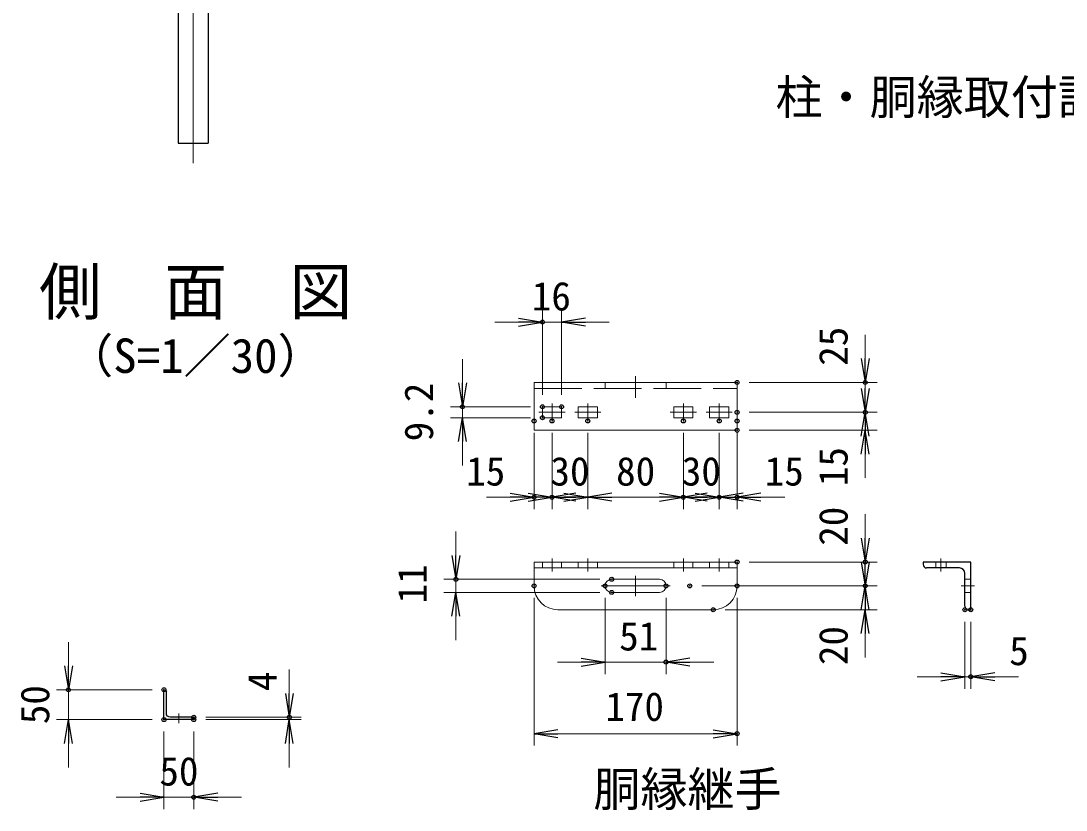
# Model space of a CAD drawing. Units: millimetres, scale not verified, with parts at other scales. Extents: x -6300 to 6300, y -4455 to 4455.
# Drawn here: x -599 to 2027, y -2010 to -26 of the extents above; entities that cross this region are included whole.
import ezdxf
from ezdxf.enums import TextEntityAlignment as Align

# ---------------------------------------------------------------- set-up
doc = ezdxf.new("R2010")
doc.units = ezdxf.units.MM
doc.header["$LTSCALE"] = 20
doc.header["$PDMODE"] = 32
doc.header["$PDSIZE"] = 10
doc.linetypes.add('DASHED', pattern=[7.5, 6, -1.5])
doc.linetypes.add('USER1', pattern=[50.8, 31.75, -6.35, 6.35, -6.35])
for name, color, linetype, lineweight in [('0-1_D-STR1', 1, 'Continuous', 25), ('0-2_D-BMK', 2, 'USER1', 13), ('0-3_D-STR3', 3, 'Continuous', 13), ('0-5_0', 7, 'Continuous', 25), ('0-6_D-STR-DIM', 7, 'Continuous', 13), ('0-9_D-TTL-TXT', 7, 'Continuous', 25)]:
    doc.layers.add(name, color=color, linetype=linetype, lineweight=lineweight)
doc.layers.add('0-7_Defpoints', color=8, linetype='Continuous')
doc.styles.add('ＭＳ ゴシック', font='')
doc.styles.get('ＭＳ ゴシック').set_extended_font_data('MS Gothic')

# ---------------------------------------------------------------- blocks, each defined once
blk = doc.blocks.new('L50x4')
at = {"layer": '0-5_0'}
for p, q in [((-426.2, 433.8), (-426.2, -296.2)), ((-296.2, -426.2), (433.8, -426.2))]:
    blk.add_line(p, q, dxfattribs=at)
blk.add_lwpolyline([(-486.2, 493.8), (-506.2, 493.8), (-506.2, -506.2), (493.8, -506.2), (493.8, -486.2)], dxfattribs=at)
for centre, radius, start, end in [((-486.2, 433.8), 60, 0, 90), ((-296.2, -296.2), 130, 180, 270), ((433.8, -486.2), 60, 0, 90)]:
    blk.add_arc(centre, radius, start, end, dxfattribs=at)
blk = doc.blocks.new('_Open')
at = {"layer": '0-5_0'}
blk.add_line((-20, 3.333), (0, 0), dxfattribs=at)
blk.add_lwpolyline([(-20, -3.333), (0, 0), (-20, 0)], dxfattribs=at)
blk = doc.blocks.new('L40x5')
at = {"layer": '0-5_0'}
for p, q in [((-306.2, 333.8), (-306.2, -216.2)), ((-216.2, -306.2), (333.8, -306.2))]:
    blk.add_line(p, q, dxfattribs=at)
blk.add_lwpolyline([(-366.2, 393.8), (-406.2, 393.8), (-406.2, -406.2), (393.8, -406.2), (393.8, -366.2)], dxfattribs=at)
for centre, radius, start, end in [((-366.2, 333.8), 60, 0, 90), ((-216.2, -216.2), 90, 180, 270), ((333.8, -366.2), 60, 0, 90)]:
    blk.add_arc(centre, radius, start, end, dxfattribs=at)

msp = doc.modelspace()

# ---------------------------------------------------------------- linework, layer by layer
at = {"layer": '0-1_D-STR1'}
for p, q in [((-203.46, 2128.36), (-203.46, -333.64)), ((-128.46, 2128.36), (-128.46, -333.64)), ((-203.46, -333.64), (-128.46, -333.64))]:
    msp.add_line(p, q, dxfattribs=at)
at = {"layer": '0-2_D-BMK'}
for p, q in [((-165.96, 2176.36), (-165.96, -383.64)), ((945.49, -918.72), (945.49, -973.16)), ((735.49, -987.84), (735.49, -1031.64)), ((825.49, -987.84), (825.49, -1031.64)), ((1065.49, -987.84), (1065.49, -1031.64)), ((1155.49, -987.84), (1155.49, -1031.64)), ((702.49, -1009.74), (768.49, -1009.74)), ((792.49, -1009.74), (858.49, -1009.74)), ((1098.49, -1009.74), (1032.49, -1009.74)), ((1188.49, -1009.74), (1122.49, -1009.74)), ((735.49, -1377.1), (735.49, -1410.1)), ((825.49, -1377.1), (825.49, -1410.1)), ((1065.49, -1377.1), (1065.49, -1410.1)), ((1155.49, -1377.1), (1155.49, -1410.1)), ((1712.74, -1410.1), (1712.74, -1377.1)), ((945.49, -1420.6), (945.49, -1471.6)), ((858.67, -1446.1), (1031.99, -1446.1)), ((1763.74, -1446.1), (1796.74, -1446.1)), ((-202, -1767.27), (-202, -1791.27))]:
    msp.add_line(p, q, dxfattribs=at)
at = {"layer": '0-3_D-STR3'}
for p, q in [((690.49, -934.74), (1200.49, -934.74)), ((690.49, -934.74), (690.49, -1054.74)), ((1200.49, -934.74), (1200.49, -1054.74)), ((711.49, -995.94), (711.49, -1023.54)), ((711.49, -995.94), (759.49, -995.94)), ((759.49, -995.94), (759.49, -1023.54)), ((801.49, -995.94), (849.49, -995.94)), ((801.49, -995.94), (801.49, -1023.54)), ((849.49, -995.94), (849.49, -1023.54)), ((1041.49, -995.94), (1041.49, -1023.54)), ((1089.49, -995.94), (1041.49, -995.94)), ((1089.49, -995.94), (1089.49, -1023.54)), ((1179.49, -995.94), (1131.49, -995.94)), ((1131.49, -995.94), (1131.49, -1023.54)), ((1179.49, -995.94), (1179.49, -1023.54)), ((711.49, -1023.54), (759.49, -1023.54)), ((801.49, -1023.54), (849.49, -1023.54)), ((1089.49, -1023.54), (1041.49, -1023.54)), ((1179.49, -1023.54), (1131.49, -1023.54)), ((690.49, -1054.74), (1200.49, -1054.74)), ((690.49, -1386.1), (1200.49, -1386.1)), ((690.49, -1386.1), (690.49, -1446.1)), ((1200.49, -1386.1), (1200.49, -1446.1)), ((690.49, -1401.1), (1200.49, -1401.1)), ((885.49, -1429.6), (1005.49, -1429.6)), ((885.49, -1462.6), (1005.49, -1462.6)), ((750.49, -1506.1), (1140.49, -1506.1))]:
    msp.add_line(p, q, dxfattribs=at)
at = {"layer": '0-3_D-STR3', "linetype": 'DASHED'}
for p, q in [((868.99, -949.74), (868.99, -934.74)), ((1021.99, -949.74), (1021.99, -934.74)), ((690.49, -949.74), (1200.49, -949.74)), ((711.49, -1386.1), (711.49, -1401.1)), ((759.49, -1386.1), (759.49, -1401.1)), ((801.49, -1386.1), (801.49, -1401.1)), ((849.49, -1386.1), (849.49, -1401.1)), ((1041.49, -1386.1), (1041.49, -1401.1)), ((1089.49, -1386.1), (1089.49, -1401.1)), ((1131.49, -1386.1), (1131.49, -1401.1)), ((1179.49, -1386.1), (1179.49, -1401.1)), ((1699.84, -1401.1), (1699.84, -1386.1)), ((1725.64, -1401.1), (1725.64, -1386.1)), ((1772.74, -1429.6), (1787.74, -1429.6)), ((1772.74, -1462.6), (1787.74, -1462.6))]:
    msp.add_line(p, q, dxfattribs=at)
at = {"layer": '0-3_D-STR3'}
for centre, radius, start, end in [((885.49, -1446.1), 16.5, 90, 270), ((1005.49, -1446.1), 16.5, 270, 90), ((750.49, -1446.1), 60, 180, 270), ((1140.49, -1446.1), 60, 270, 0)]:
    msp.add_arc(centre, radius, start, end, dxfattribs=at)
at = {"layer": '0-6_D-STR-DIM'}
for p, q in [((711.49, -965.94), (711.49, -753.06)), ((759.49, -965.94), (759.49, -753.06)), ((651.49, -783.06), (591.49, -783.06)), ((759.49, -783.06), (711.49, -783.06)), ((819.49, -783.06), (879.49, -783.06)), ((1522.35, -874.74), (1522.35, -814.74)), ((510.49, -935.94), (510.49, -875.94)), ((1522.35, -949.74), (1522.35, -889.74)), ((1230.49, -934.74), (1552.35, -934.74)), ((1522.35, -1009.74), (1522.35, -934.74)), ((681.49, -995.94), (480.49, -995.94)), ((510.49, -1023.54), (510.49, -995.94)), ((681.49, -1023.54), (480.49, -1023.54)), ((1230.49, -1009.74), (1552.35, -1009.74)), ((1230.49, -1009.74), (1552.35, -1009.74)), ((1522.35, -1054.74), (1522.35, -1009.74)), ((690.49, -1061.64), (690.49, -1253.15)), ((735.49, -1061.64), (735.49, -1253.15)), ((735.49, -1061.64), (735.49, -1253.15)), ((825.49, -1061.64), (825.49, -1253.15)), ((825.49, -1061.64), (825.49, -1253.15)), ((1065.49, -1061.64), (1065.49, -1253.15)), ((1065.49, -1061.64), (1065.49, -1253.15)), ((1155.49, -1061.64), (1155.49, -1253.15)), ((1155.49, -1061.64), (1155.49, -1253.15)), ((1200.49, -1061.64), (1200.49, -1253.15)), ((1230.49, -1054.74), (1552.35, -1054.74)), ((1522.35, -1069.74), (1522.35, -1129.74)), ((510.49, -1083.54), (510.49, -1143.54)), ((1522.35, -1114.74), (1522.35, -1174.74)), ((630.49, -1223.15), (570.49, -1223.15)), ((675.49, -1223.15), (615.49, -1223.15)), ((735.49, -1223.15), (690.49, -1223.15)), ((765.49, -1223.15), (705.49, -1223.15)), ((825.49, -1223.15), (735.49, -1223.15)), ((795.49, -1223.15), (855.49, -1223.15)), ((825.49, -1223.15), (1065.49, -1223.15)), ((885.49, -1223.15), (945.49, -1223.15)), ((1005.49, -1223.15), (945.49, -1223.15)), ((1095.49, -1223.15), (1035.49, -1223.15)), ((1065.49, -1223.15), (1155.49, -1223.15)), ((1125.49, -1223.15), (1185.49, -1223.15)), ((1155.49, -1223.15), (1200.49, -1223.15)), ((1215.49, -1223.15), (1275.49, -1223.15)), ((1260.49, -1223.15), (1320.49, -1223.15)), ((1522.35, -1326.1), (1522.35, -1266.1)), ((493.99, -1369.6), (493.99, -1309.6)), ((1522.35, -1386.1), (1522.35, -1326.1)), ((1230.49, -1386.1), (1552.35, -1386.1)), ((1522.35, -1446.1), (1522.35, -1386.1)), ((855.49, -1429.6), (463.99, -1429.6)), ((493.99, -1462.6), (493.99, -1429.6)), ((855.49, -1462.6), (463.99, -1462.6)), ((1111.63, -1446.1), (1552.35, -1446.1)), ((1111.63, -1446.1), (1552.35, -1446.1)), ((1522.35, -1506.1), (1522.35, -1446.1)), ((690.49, -1476.1), (690.49, -1847.61)), ((868.99, -1476.1), (868.99, -1667.61)), ((1021.99, -1476.1), (1021.99, -1667.61)), ((1200.49, -1476.1), (1200.49, -1847.61)), ((493.99, -1522.6), (493.99, -1582.6)), ((1170.49, -1506.1), (1552.35, -1506.1)), ((1522.35, -1506.1), (1522.35, -1566.1)), ((1772.74, -1536.07), (1772.74, -1704.48)), ((1787.74, -1536.07), (1787.74, -1704.48)), ((1522.35, -1566.1), (1522.35, -1626.1)), ((-479.5, -1647.27), (-479.5, -1587.27)), ((808.99, -1637.61), (748.99, -1637.61)), ((868.99, -1637.61), (1021.99, -1637.61)), ((1081.99, -1637.61), (1141.99, -1637.61)), ((75.5, -1716.27), (75.5, -1656.27)), ((1712.74, -1674.48), (1652.74, -1674.48)), ((1772.74, -1674.48), (1787.74, -1674.48)), ((1847.74, -1674.48), (1907.74, -1674.48)), ((-269.5, -1707.27), (-509.5, -1707.27)), ((-479.5, -1782.27), (-479.5, -1707.27)), ((-269.5, -1782.27), (-509.5, -1782.27)), ((-134.5, -1776.27), (105.5, -1776.27)), ((-134.5, -1782.27), (105.5, -1782.27)), ((75.5, -1782.27), (75.5, -1776.27)), ((-239.5, -1812.27), (-239.5, -2007.27)), ((-164.5, -1812.27), (-164.5, -2007.27)), ((750.49, -1817.61), (1140.49, -1817.61)), ((-479.5, -1842.27), (-479.5, -1902.27)), ((75.5, -1842.27), (75.5, -1902.27)), ((-299.5, -1977.27), (-359.5, -1977.27)), ((-239.5, -1977.27), (-164.5, -1977.27)), ((-104.5, -1977.27), (-44.5, -1977.27))]:
    msp.add_line(p, q, dxfattribs=at)
at = {"layer": '0-7_Defpoints'}
for p in [(711.49, -783.06), (1200.49, -934.74), (1522.35, -934.74), (510.49, -995.94), (711.49, -995.94), (711.49, -995.94), (759.49, -995.94), (711.49, -1023.54), (1200.49, -1009.74), (1522.35, -1009.74), (690.49, -1031.64), (735.49, -1031.64), (825.49, -1031.64), (1065.49, -1031.64), (1155.49, -1031.64), (1200.49, -1031.64), (1200.49, -1054.74), (690.49, -1223.15), (735.49, -1223.15), (1065.49, -1223.15), (1155.49, -1223.15), (1200.49, -1223.15), (1200.49, -1386.1), (1522.35, -1386.1), (493.99, -1429.6), (690.49, -1446.1), (868.99, -1446.1), (885.49, -1429.6), (1021.99, -1446.1), (1081.63, -1446.1), (1200.49, -1446.1), (1522.35, -1446.1), (885.49, -1462.6), (1140.49, -1506.1), (1772.74, -1506.07), (1787.74, -1506.07), (1021.99, -1637.61), (1787.74, -1674.48), (-479.5, -1707.27), (-239.5, -1707.27), (-239.5, -1782.27), (-239.5, -1782.27), (-164.5, -1776.27), (-164.5, -1782.27), (-164.5, -1782.27), (75.5, -1776.27), (1200.49, -1817.61), (-164.5, -1977.27)]:
    msp.add_point(p, dxfattribs=at)

# ---------------------------------------------------------------- block references
at = {"layer": '0-1_D-STR1', "xscale": -0.075, "yscale": 0.075, "rotation": 270}
msp.add_blockref('L50x4', (-201.53, -1744.31), dxfattribs=at)
at = {"layer": '0-3_D-STR3', "xscale": 0.15, "yscale": 0.15, "rotation": 180}
msp.add_blockref('L40x5', (1726.81, -1447.03), dxfattribs=at)
at = {"layer": '0-6_D-STR-DIM', "xscale": 3, "yscale": 3}
for p in [(711.49, -783.06), (690.49, -1223.15), (735.49, -1223.15), (825.49, -1223.15), (1065.49, -1223.15), (1155.49, -1223.15), (868.99, -1637.61), (1772.74, -1674.48), (1200.49, -1817.61), (-239.5, -1977.27)]:
    msp.add_blockref('_Open', p, dxfattribs=at)
for p, rotation in [((759.49, -783.06), 180), ((1522.35, -934.74), 270), ((510.49, -995.94), 270), ((1522.35, -1009.74), 270), ((510.49, -1023.54), 90), ((1522.35, -1009.74), 90), ((1522.35, -1054.74), 90), ((735.49, -1223.15), 180), ((825.49, -1223.15), 180), ((1065.49, -1223.15), 180), ((1155.49, -1223.15), 180), ((1200.49, -1223.15), 180), ((1522.35, -1386.1), 270), ((493.99, -1429.6), 270), ((1522.35, -1446.1), 270), ((493.99, -1462.6), 90), ((1522.35, -1446.1), 90), ((1522.35, -1506.1), 90), ((1021.99, -1637.61), 180), ((-479.5, -1707.27), 270), ((1787.74, -1674.48), 180), ((75.5, -1776.27), 270), ((-479.5, -1782.27), 90), ((75.5, -1782.27), 90), ((690.49, -1817.61), 180), ((-164.5, -1977.27), 180)]:
    msp.add_blockref('_Open', p, dxfattribs=dict(at, rotation=rotation))

# ---------------------------------------------------------------- texts
at = {"layer": '0-6_D-STR-DIM', "style": 'ＭＳ ゴシック'}
for s, p in [('16', (684.68, -775.53)), ('15', (519.87, -1215.62)), ('30', (731.56, -1215.62)), ('80', (896.56, -1215.62)), ('30', (1061.56, -1215.62)), ('15', (1269.87, -1215.62)), ('51', (904.17, -1630.08)), ('5', (1884.16, -1666.96)), ('170', (869.52, -1807.08)), ('50', (-250.94, -1969.67))]:
    msp.add_text(s, height=72.14, dxfattribs=at).set_placement(p, align=Align.BOTTOM_LEFT)
for s, p in [('25', (1499.81, -892.89)), ('9.2', (458.37, -1082.64)), ('15', (1499.81, -1195.36)), ('20', (1499.81, -1345.22)), ('11', (441.87, -1490.09)), ('20', (1499.81, -1645.22)), ('4', (65.23, -1710.46)), ('50', (-505.99, -1793.71))]:
    msp.add_text(s, height=72.14, rotation=90, dxfattribs=at).set_placement(p, align=Align.BOTTOM_LEFT)
at = {"layer": '0-9_D-TTL-TXT', "style": 'ＭＳ ゴシック'}
for s, height, p in [('柱・胴縁取付詳細（中間部）', 86.66, (1297.03, -286.9)), ('側\u3000面\u3000図', 115.4, (-553.41, -798.91)), ('（S=1／30）', 86.66, (-485.18, -936.87)), ('胴縁継手', 86.66, (839.44, -2026.1))]:
    msp.add_text(s, height=height, dxfattribs=at).set_placement(p, align=Align.BOTTOM_LEFT)

doc.saveas('drawing.dxf')
